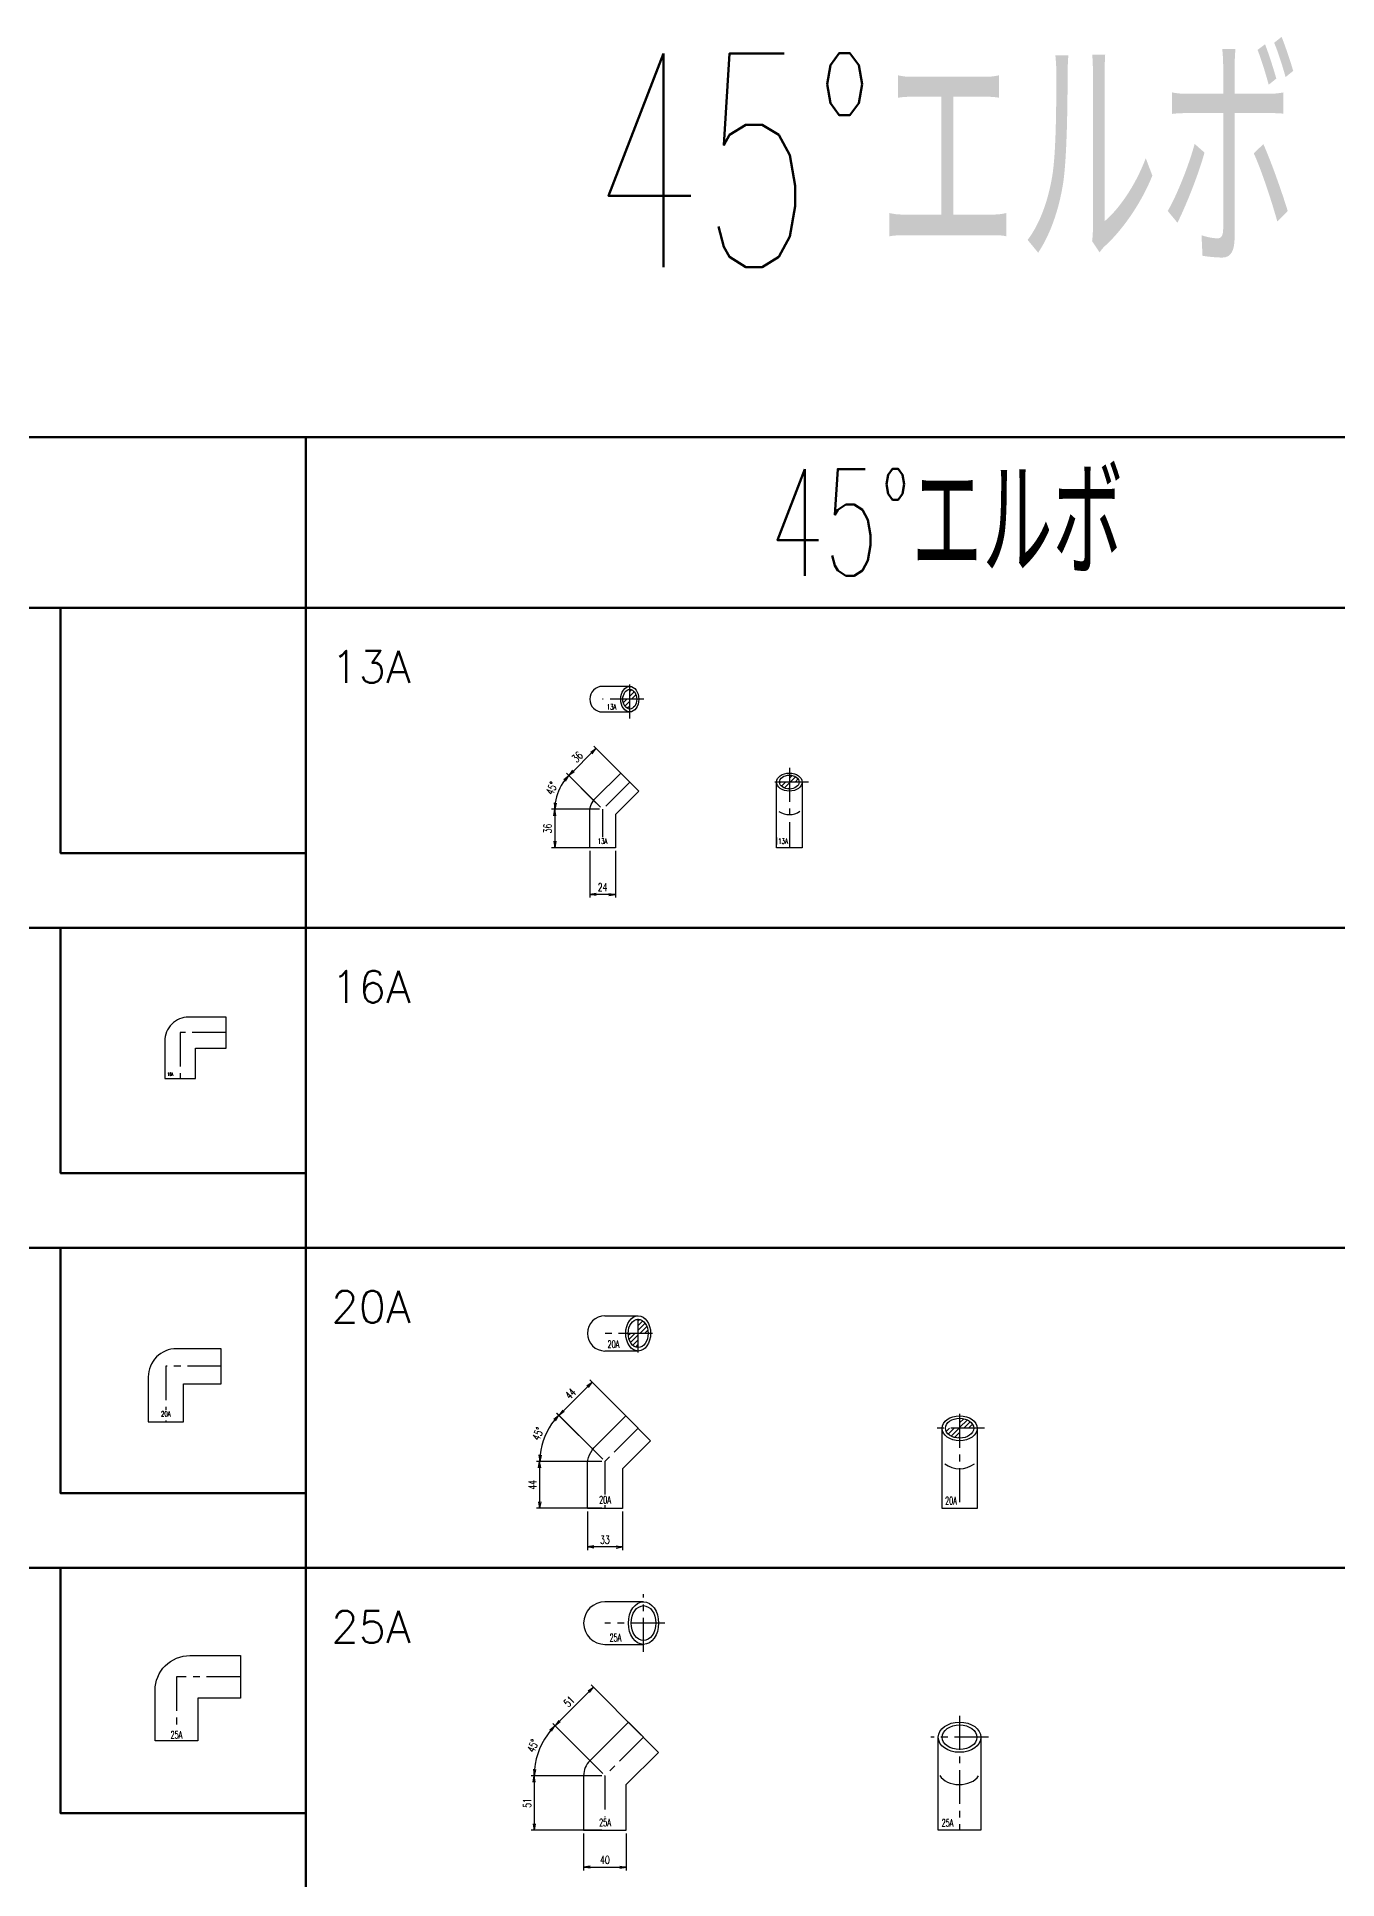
# Model space of a CAD drawing. Header units: millimetres. Extents: x 1711 to 90196, y -23291 to 8516.
# Drawn here: x 18033 to 19252, y 256 to 1983 of the extents above; entities that cross this region are included whole.
import ezdxf

# ---------------------------------------------------------------- set-up
doc = ezdxf.new("R2010")
doc.units = ezdxf.units.MM
doc.header["$PDMODE"] = 35
doc.linetypes.add('CENTER', pattern=[50.8, 31.75, -6.35, 6.35, -6.35])
doc.layers.add('line', color=153, linetype='Continuous', lineweight=50)
for name, color, linetype in [('TEXT', 7, 'Continuous'), ('寸法', 2, 'Continuous'), ('配管-CVP', 4, 'Continuous'), ('＃配管（PVC)', 21, 'Continuous')]:
    doc.layers.add(name, color=color, linetype=linetype)
doc.styles.add('kpk', font='romans.shx', dxfattribs={"width": 0.7, "bigfont": 'extfont2.shx'})
doc.styles.get("Standard").update_dxf_attribs({"font": 'romans.shx', "bigfont": 'extfont.shx'})
doc.dimstyles.new('KPK-3', dxfattribs={"dimscale": 3, "dimtxt": 2.5, "dimasz": 2, "dimexe": 1, "dimexo": 1, "dimgap": 1, "dimtad": 3, "dimdec": 1, "dimdsep": 46, "dimtxsty": 'kpk', "dimblk": 'OPEN', "dimcen": 2.5, "dimclrd": 2, "dimclre": 2, "dimclrt": 4, "dimadec": 1, "dimazin": 2, "dimtfac": 1, "dimtdec": 1, "dimtmove": 0, "dimatfit": 2, "dimldrblk": 'OPEN', "dimfxl": 0, "dimlwd": -1, "dimlwe": -1, "dimarcsym": 0})

# ---------------------------------------------------------------- blocks, each defined once
blk = doc.blocks.new('_Open')
at = {"color": 0, "linetype": 'ByBlock', "lineweight": -2}
for p, q in [((-1, 0.17), (0, 0)), ((-1, -0.17), (0, 0)), ((0, 0), (-1, 0))]:
    blk.add_line(p, q, dxfattribs=at)
blk = doc.blocks.new('*D2612')
at = {"layer": 'Defpoints', "color": 0, "transparency": 16777216}
for p in [(18531.8, 1290.2), (18588.8, 1284.1), (18563.4, 1258.6)]:
    blk.add_point(p, dxfattribs=at)
at = {"layer": '寸法', "color": 2, "transparency": 16777216}
for p, q in [((18586.7, 1286.2), (18555.1, 1317.8)), ((18553, 1311.5), (18536, 1294.5)), ((18561.3, 1260.7), (18529.6, 1292.4))]:
    blk.add_line(p, q, dxfattribs=at)
at = {"layer": '寸法', "color": 2, "transparency": 16777216, "xscale": 6, "yscale": 6, "zscale": 6}
for p, rotation in [((18557.2, 1315.7), 45), ((18531.8, 1290.2), 225)]:
    blk.add_blockref('_Open', p, dxfattribs=dict(at, rotation=rotation))
at = {"layer": '寸法', "color": 4, "transparency": 16777216, "insert": (18539.7, 1307.7), "char_height": 7.5, "attachment_point": 5, "rotation": 45, "style": 'kpk', "bg_fill": 3, "box_fill_scale": 1.1, "bg_fill_color": 256, "bg_fill_true_color": 13158600, "bg_fill_transparency": 0}
blk.add_mtext('36', dxfattribs=at)
blk = doc.blocks.new('*D2613')
at = {"layer": 'Defpoints', "color": 0, "transparency": 16777216}
for p in [(18563.4, 1258.6), (18518.6, 1222.6), (18563.4, 1222.6)]:
    blk.add_point(p, dxfattribs=at)
at = {"layer": '寸法', "color": 2, "transparency": 16777216}
for p, q in [((18560.4, 1258.6), (18515.6, 1258.6)), ((18518.6, 1252.6), (18518.6, 1228.6)), ((18560.4, 1222.6), (18515.6, 1222.6))]:
    blk.add_line(p, q, dxfattribs=at)
at = {"layer": '寸法', "color": 2, "transparency": 16777216, "xscale": 6, "yscale": 6, "zscale": 6}
for p, rotation in [((18518.6, 1258.6), 90), ((18518.6, 1222.6), 270)]:
    blk.add_blockref('_Open', p, dxfattribs=dict(at, rotation=rotation))
at = {"layer": '寸法', "color": 4, "transparency": 16777216, "insert": (18511.8, 1240.6), "char_height": 7.5, "attachment_point": 5, "rotation": 90, "style": 'kpk', "bg_fill": 3, "box_fill_scale": 1.1, "bg_fill_color": 256, "bg_fill_true_color": 13158600, "bg_fill_transparency": 0}
blk.add_mtext('36', dxfattribs=at)
blk = doc.blocks.new('*D2614')
at = {"layer": 'Defpoints', "color": 0, "transparency": 16777216}
for p in [(18559.3, 1262.7), (18559.7, 1258.6), (18563.4, 1258.6)]:
    blk.add_point(p, dxfattribs=at)
at = {"layer": '寸法', "color": 2, "transparency": 16777216}
for p, q in [((18557.2, 1264.8), (18529.6, 1292.4)), ((18556.7, 1258.6), (18515.6, 1258.6))]:
    blk.add_line(p, q, dxfattribs=at)
blk.add_arc((18563.4, 1258.6), 44.8, 142.6803, 172.3197, dxfattribs=at)
at = {"layer": '寸法', "color": 2, "transparency": 16777216, "xscale": 6, "yscale": 6, "zscale": 6}
for p, rotation in [((18531.7, 1290.3), 48.84016225363617), ((18518.6, 1258.6), 266.1598377463463)]:
    blk.add_blockref('_Open', p, dxfattribs=dict(at, rotation=rotation))
at = {"layer": '寸法', "color": 4, "transparency": 16777216, "insert": (18515.8, 1278.4), "char_height": 7.5, "attachment_point": 5, "rotation": 67.5, "style": 'kpk', "bg_fill": 3, "box_fill_scale": 1.1, "bg_fill_color": 256, "bg_fill_true_color": 13158600, "bg_fill_transparency": 0}
blk.add_mtext('45°', dxfattribs=at)
at = {"layer": 'Defpoints', "color": 0, "transparency": 16777216}
blk.add_point((18524.6, 1281), dxfattribs=at)
blk = doc.blocks.new('*D2615')
at = {"layer": 'Defpoints', "color": 0, "transparency": 16777216}
for p in [(18522.5, 690.5), (18596.8, 678.5), (18565.6, 647.4)]:
    blk.add_point(p, dxfattribs=at)
at = {"layer": '寸法', "color": 2, "transparency": 16777216}
for p, q in [((18549.4, 717.4), (18526.8, 694.7)), ((18594.6, 680.6), (18551.5, 723.7)), ((18563.5, 649.5), (18520.4, 692.6))]:
    blk.add_line(p, q, dxfattribs=at)
at = {"layer": '寸法', "color": 2, "transparency": 16777216, "xscale": 6, "yscale": 6, "zscale": 6}
for p, rotation in [((18553.6, 721.6), 45), ((18522.5, 690.5), 225)]:
    blk.add_blockref('_Open', p, dxfattribs=dict(at, rotation=rotation))
at = {"layer": '寸法', "color": 4, "transparency": 16777216, "insert": (18533.3, 710.8), "char_height": 7.5, "attachment_point": 5, "rotation": 45, "style": 'kpk', "bg_fill": 3, "box_fill_scale": 1.1, "bg_fill_color": 256, "bg_fill_true_color": 13158600, "bg_fill_transparency": 0}
blk.add_mtext('44', dxfattribs=at)
blk = doc.blocks.new('*D2616')
at = {"layer": 'Defpoints', "color": 0, "transparency": 16777216}
for p in [(18565.6, 647.4), (18504.4, 603.4), (18565.6, 603.4)]:
    blk.add_point(p, dxfattribs=at)
at = {"layer": '寸法', "color": 2, "transparency": 16777216}
for p, q in [((18562.6, 647.4), (18501.4, 647.4)), ((18504.4, 641.4), (18504.4, 609.4)), ((18562.6, 603.4), (18501.4, 603.4))]:
    blk.add_line(p, q, dxfattribs=at)
at = {"layer": '寸法', "color": 2, "transparency": 16777216, "xscale": 6, "yscale": 6, "zscale": 6}
for p, rotation in [((18504.4, 647.4), 90), ((18504.4, 603.4), 270)]:
    blk.add_blockref('_Open', p, dxfattribs=dict(at, rotation=rotation))
at = {"layer": '寸法', "color": 4, "transparency": 16777216, "insert": (18497.6, 625.4), "char_height": 7.5, "attachment_point": 5, "rotation": 90, "style": 'kpk', "bg_fill": 3, "box_fill_scale": 1.1, "bg_fill_color": 256, "bg_fill_true_color": 13158600, "bg_fill_transparency": 0}
blk.add_mtext('44', dxfattribs=at)
blk = doc.blocks.new('*D2617')
at = {"layer": 'Defpoints', "color": 0, "transparency": 16777216}
for p in [(18564.1, 647.4), (18564.7, 648.3), (18565.6, 647.4)]:
    blk.add_point(p, dxfattribs=at)
at = {"layer": '寸法', "color": 2, "transparency": 16777216}
for p, q in [((18562.6, 650.4), (18520.3, 692.7)), ((18561.1, 647.4), (18501.5, 647.4))]:
    blk.add_line(p, q, dxfattribs=at)
blk.add_arc((18565.6, 647.4), 61.1, 140.6274, 174.3726, dxfattribs=at)
at = {"layer": '寸法', "color": 2, "transparency": 16777216, "xscale": 6, "yscale": 6, "zscale": 6}
for p, rotation in [((18522.4, 690.6), 47.81368378493836), ((18504.5, 647.4), 267.1863162149975)]:
    blk.add_blockref('_Open', p, dxfattribs=dict(at, rotation=rotation))
at = {"layer": '寸法', "color": 4, "transparency": 16777216, "insert": (18502.9, 673.3), "char_height": 7.5, "attachment_point": 5, "rotation": 67.5, "style": 'kpk', "bg_fill": 3, "box_fill_scale": 1.1, "bg_fill_color": 256, "bg_fill_true_color": 13158600, "bg_fill_transparency": 0}
blk.add_mtext('45°', dxfattribs=at)
at = {"layer": 'Defpoints', "color": 0, "transparency": 16777216}
blk.add_point((18512.7, 677.9), dxfattribs=at)
blk = doc.blocks.new('*D2618')
at = {"layer": 'Defpoints', "color": 0, "transparency": 16777216}
for p in [(18518.8, 399.6), (18601.7, 388.8), (18565.6, 352.7)]:
    blk.add_point(p, dxfattribs=at)
at = {"layer": '寸法', "color": 2, "transparency": 16777216}
for p, q in [((18599.6, 390.9), (18552.7, 437.8)), ((18550.6, 431.4), (18523, 403.8)), ((18563.5, 354.8), (18516.6, 401.7))]:
    blk.add_line(p, q, dxfattribs=at)
at = {"layer": '寸法', "color": 2, "transparency": 16777216, "xscale": 6, "yscale": 6, "zscale": 6}
for p, rotation in [((18554.8, 435.7), 45), ((18518.8, 399.6), 225)]:
    blk.add_blockref('_Open', p, dxfattribs=dict(at, rotation=rotation))
at = {"layer": '寸法', "color": 4, "transparency": 16777216, "insert": (18532, 422.4), "char_height": 7.5, "attachment_point": 5, "rotation": 45, "style": 'kpk', "bg_fill": 3, "box_fill_scale": 1.1, "bg_fill_color": 256, "bg_fill_true_color": 13158600, "bg_fill_transparency": 0}
blk.add_mtext('51', dxfattribs=at)
blk = doc.blocks.new('*D2619')
at = {"layer": 'Defpoints', "color": 0, "transparency": 16777216}
for p in [(18565.6, 352.7), (18499.3, 301.7), (18565.6, 301.7)]:
    blk.add_point(p, dxfattribs=at)
at = {"layer": '寸法', "color": 2, "transparency": 16777216}
for p, q in [((18562.6, 352.7), (18496.3, 352.7)), ((18499.3, 346.7), (18499.3, 307.7)), ((18562.6, 301.7), (18496.3, 301.7))]:
    blk.add_line(p, q, dxfattribs=at)
at = {"layer": '寸法', "color": 2, "transparency": 16777216, "xscale": 6, "yscale": 6, "zscale": 6}
for p, rotation in [((18499.3, 352.7), 90), ((18499.3, 301.7), 270)]:
    blk.add_blockref('_Open', p, dxfattribs=dict(at, rotation=rotation))
at = {"layer": '寸法', "color": 4, "transparency": 16777216, "insert": (18492.6, 327.2), "char_height": 7.5, "attachment_point": 5, "rotation": 90, "style": 'kpk', "bg_fill": 3, "box_fill_scale": 1.1, "bg_fill_color": 256, "bg_fill_true_color": 13158600, "bg_fill_transparency": 0}
blk.add_mtext('51', dxfattribs=at)
blk = doc.blocks.new('*D2620')
at = {"layer": 'Defpoints', "color": 0, "transparency": 16777216}
for p in [(18563.6, 352.7), (18563.9, 354.4), (18565.6, 352.7)]:
    blk.add_point(p, dxfattribs=at)
at = {"layer": '寸法', "color": 2, "transparency": 16777216}
for p, q in [((18561.8, 356.6), (18516.6, 401.7)), ((18560.6, 352.7), (18496.3, 352.7))]:
    blk.add_line(p, q, dxfattribs=at)
blk.add_arc((18565.6, 352.7), 66.3, 140.185, 174.815, dxfattribs=at)
at = {"layer": '寸法', "color": 2, "transparency": 16777216, "xscale": 6, "yscale": 6, "zscale": 6}
for p, rotation in [((18518.7, 399.6), 47.59251692856347), ((18499.3, 352.7), 267.4074830713909)]:
    blk.add_blockref('_Open', p, dxfattribs=dict(at, rotation=rotation))
at = {"layer": '寸法', "color": 4, "transparency": 16777216, "insert": (18498.1, 380.7), "char_height": 7.5, "attachment_point": 5, "rotation": 67.5, "style": 'kpk', "bg_fill": 3, "box_fill_scale": 1.1, "bg_fill_color": 256, "bg_fill_true_color": 13158600, "bg_fill_transparency": 0}
blk.add_mtext('45°', dxfattribs=at)
at = {"layer": 'Defpoints', "color": 0, "transparency": 16777216}
blk.add_point((18508.2, 385.9), dxfattribs=at)
blk = doc.blocks.new('*D2768')
at = {"layer": 'Defpoints', "color": 0, "transparency": 16777216}
for p in [(18551.4, 1222.6), (18575.4, 1222.6)]:
    blk.add_point(p, dxfattribs=at)
at = {"layer": '寸法', "color": 2, "transparency": 16777216}
for p, q in [((18551.4, 1219.6), (18551.4, 1175.8)), ((18575.4, 1219.6), (18575.4, 1175.8)), ((18569.4, 1178.8), (18557.4, 1178.8))]:
    blk.add_line(p, q, dxfattribs=at)
at = {"layer": '寸法', "color": 2, "transparency": 16777216, "xscale": 6, "yscale": 6, "zscale": 6, "rotation": 180}
blk.add_blockref('_Open', (18551.4, 1178.8), dxfattribs=at)
at = {"layer": '寸法', "color": 2, "transparency": 16777216, "xscale": 6, "yscale": 6, "zscale": 6}
blk.add_blockref('_Open', (18575.4, 1178.8), dxfattribs=at)
at = {"layer": '寸法', "color": 4, "transparency": 16777216, "insert": (18563.4, 1185.5), "char_height": 7.5, "attachment_point": 5, "style": 'kpk', "bg_fill": 3, "box_fill_scale": 1.1, "bg_fill_color": 256, "bg_fill_true_color": 13158600, "bg_fill_transparency": 0}
blk.add_mtext('24', dxfattribs=at)
at = {"layer": 'Defpoints', "color": 0, "transparency": 16777216}
blk.add_point((18551.4, 1178.8), dxfattribs=at)
blk = doc.blocks.new('*D2769')
at = {"layer": 'Defpoints', "color": 0, "transparency": 16777216}
for p in [(18549.1, 603.4), (18582.1, 603.4), (18549.1, 567.2)]:
    blk.add_point(p, dxfattribs=at)
at = {"layer": '寸法', "color": 2, "transparency": 16777216}
for p, q in [((18549.1, 600.4), (18549.1, 564.2)), ((18582.1, 600.4), (18582.1, 564.2)), ((18576.1, 567.2), (18555.1, 567.2))]:
    blk.add_line(p, q, dxfattribs=at)
at = {"layer": '寸法', "color": 2, "transparency": 16777216, "xscale": 6, "yscale": 6, "zscale": 6, "rotation": 180}
blk.add_blockref('_Open', (18549.1, 567.2), dxfattribs=at)
at = {"layer": '寸法', "color": 2, "transparency": 16777216, "xscale": 6, "yscale": 6, "zscale": 6}
blk.add_blockref('_Open', (18582.1, 567.2), dxfattribs=at)
at = {"layer": '寸法', "color": 4, "transparency": 16777216, "insert": (18565.6, 573.9), "char_height": 7.5, "attachment_point": 5, "style": 'kpk', "bg_fill": 3, "box_fill_scale": 1.1, "bg_fill_color": 256, "bg_fill_true_color": 13158600, "bg_fill_transparency": 0}
blk.add_mtext('33', dxfattribs=at)
blk = doc.blocks.new('*D2770')
at = {"layer": 'Defpoints', "color": 0, "transparency": 16777216}
for p in [(18545.6, 301.7), (18585.6, 301.7), (18585.6, 267)]:
    blk.add_point(p, dxfattribs=at)
at = {"layer": '寸法', "color": 2, "transparency": 16777216}
for p, q in [((18545.6, 298.7), (18545.6, 264)), ((18585.6, 298.7), (18585.6, 264)), ((18551.6, 267), (18579.6, 267))]:
    blk.add_line(p, q, dxfattribs=at)
at = {"layer": '寸法', "color": 2, "transparency": 16777216, "xscale": 6, "yscale": 6, "zscale": 6, "rotation": 180}
blk.add_blockref('_Open', (18545.6, 267), dxfattribs=at)
at = {"layer": '寸法', "color": 2, "transparency": 16777216, "xscale": 6, "yscale": 6, "zscale": 6}
blk.add_blockref('_Open', (18585.6, 267), dxfattribs=at)
at = {"layer": '寸法', "color": 4, "transparency": 16777216, "insert": (18565.6, 273.8), "char_height": 7.5, "attachment_point": 5, "style": 'kpk', "bg_fill": 3, "box_fill_scale": 1.1, "bg_fill_color": 256, "bg_fill_true_color": 13158600, "bg_fill_transparency": 0}
blk.add_mtext('40', dxfattribs=at)
blk = doc.blocks.new('16A-90EL-1')
at = {"layer": '＃配管（PVC)', "color": 0, "linetype": 'ByBlock'}
blk.add_lwpolyline([(14.5, -43), (14.5, -14.5), (43, -14.5), (43, 14.5), (8, 14.5, 0.414214), (-14.5, -8), (-14.5, -43)], format="xyb", close=True, dxfattribs=at)
at = {"layer": '＃配管（PVC)', "color": 2, "linetype": 'CENTER'}
blk.add_lwpolyline([(43, 0), (0, 0), (0, -43)], dxfattribs=at)
at = {"layer": 'Defpoints', "color": 6, "linetype": 'ByBlock', "ltscale": 0.5, "insert": (-9.3, -39), "char_height": 3, "attachment_point": 5, "style": 'kpk', "bg_fill": 3, "box_fill_scale": 1.2, "bg_fill_color": 256, "bg_fill_transparency": 0}
blk.add_mtext('{\\W0.6;16A}', dxfattribs=at)
blk = doc.blocks.new('*U439')
at = {"color": 0, "linetype": 'ByBlock'}
blk.add_blockref('16A-90EL-1', (0, 0), dxfattribs=at)
blk = doc.blocks.new('20A-90EL-1')
at = {"color": 0, "linetype": 'ByBlock'}
blk.add_lwpolyline([(16.5, -52), (16.5, -16.5), (52, -16.5), (52, 16.5), (10, 16.5, 0.414214), (-16.5, -10), (-16.5, -52)], format="xyb", close=True, dxfattribs=at)
at = {"color": 2, "linetype": 'CENTER'}
blk.add_lwpolyline([(52, 0), (0, 0), (0, -52)], dxfattribs=at)
at = {"layer": 'Defpoints', "color": 6, "linetype": 'ByBlock', "insert": (0, -44.6), "char_height": 5, "attachment_point": 5, "style": 'kpk', "bg_fill": 3, "box_fill_scale": 1.2, "bg_fill_color": 256, "bg_fill_transparency": 0}
blk.add_mtext('{\\W0.6;20A}', dxfattribs=at)
blk = doc.blocks.new('*U440')
at = {"color": 0, "linetype": 'ByBlock'}
blk.add_blockref('20A-90EL-1', (0, 0), dxfattribs=at)
blk = doc.blocks.new('25A-L-正')
at = {"layer": '＃配管（PVC)', "color": 0, "linetype": 'ByBlock'}
blk.add_lwpolyline([(-20, -12.5, -0.414214), (12.5, 20), (60, 20), (60, -20), (20, -20), (20, -60), (-20, -60)], format="xyb", close=True, dxfattribs=at)
at = {"layer": '＃配管（PVC)', "color": 2, "linetype": 'CENTER'}
blk.add_lwpolyline([(60, 0), (0, 0), (0, -60)], dxfattribs=at)
at = {"layer": 'Defpoints', "color": 6, "linetype": 'ByBlock', "insert": (0, -54.2), "char_height": 7, "attachment_point": 5, "style": 'kpk', "bg_fill": 3, "box_fill_scale": 1.2, "bg_fill_color": 256, "bg_fill_transparency": 0}
blk.add_mtext('{\\W0.6;25A}', dxfattribs=at)
blk = doc.blocks.new('*U441')
at = {"color": 0, "linetype": 'ByBlock'}
blk.add_blockref('25A-L-正', (0, 0), dxfattribs=at)
blk = doc.blocks.new('A$C6ECD6A4A')
at = {"layer": '＃配管（PVC)'}
h = blk.add_hatch(dxfattribs=at)
h.set_pattern_fill('ANSI31', color=252)
h.set_pattern_definition([(45, (-18563.3753, -1361.826), (-2.24506403, 2.24506403), [])])
edge = h.paths.add_edge_path()
edge.add_line((25.5, 0), (19, 0))
edge.add_ellipse((25.5, 0), major_axis=(0, 9.2), ratio=0.707107, start_angle=90, end_angle=180)
edge.add_line((25.5, -9.2), (25.5, 0))
edge = h.paths.add_edge_path()
edge.add_ellipse((25.5, 0), major_axis=(0, 9.2), ratio=0.707107, start_angle=270, end_angle=360)
edge.add_line((25.5, 9.2), (25.5, 0))
edge.add_line((25.5, 0), (32, 0))
at = {"layer": '＃配管（PVC)', "color": 2, "linetype": 'CENTER'}
for p, q in [((25.5, -18), (25.5, 18)), ((38.8, 0), (0, 0))]:
    blk.add_line(p, q, dxfattribs=at)
at = {"layer": '＃配管（PVC)', "color": 0, "linetype": 'ByBlock'}
blk.add_lwpolyline([(25.5, 12), (0, 12, 1), (0, -12), (25.5, -12)], format="xyb", dxfattribs=at)
for major_axis in [(0, 12), (0, 9.2)]:
    blk.add_ellipse((25.5, 0), major_axis=major_axis, ratio=0.707107, dxfattribs=at)
at = {"layer": 'Defpoints', "color": 6, "linetype": 'ByBlock', "insert": (8.5, -7.3), "char_height": 5, "attachment_point": 5, "style": 'kpk', "bg_fill": 3, "box_fill_scale": 1.2, "bg_fill_color": 256, "bg_fill_transparency": 0}
blk.add_mtext('{\\W0.6;13A}', dxfattribs=at)
blk = doc.blocks.new('A$C552174DA')
at = {"layer": '＃配管（PVC)', "color": 2, "linetype": 'CENTER'}
blk.add_lwpolyline([(25.5, 61.5), (0, 36), (0, 0)], dxfattribs=at)
at = {"layer": 'Defpoints', "color": 6, "linetype": 'ByBlock', "insert": (0, 6.1), "char_height": 5, "attachment_point": 5, "style": 'kpk', "bg_fill": 3, "box_fill_scale": 1.2, "bg_fill_color": 256, "bg_fill_transparency": 0}
blk.add_mtext('{\\W0.6;13A}', dxfattribs=at)
at = {"layer": '＃配管（PVC)', "color": 0, "linetype": 'ByBlock'}
blk.add_lwpolyline([(-12, 33.3, -0.198912), (-6.6, 46.4), (17, 69.9), (33.9, 53), (12, 31), (12, 0), (-12, 0)], format="xyb", close=True, dxfattribs=at)
blk = doc.blocks.new('A$C0EAF0263')
at = {"layer": '＃配管（PVC)'}
h = blk.add_hatch(dxfattribs=at)
h.set_pattern_fill('ANSI31', color=252)
h.set_pattern_definition([(45, (-18898.0417, -1262.826), (-2.24506403, 2.24506403), [])])
edge = h.paths.add_edge_path()
edge.add_line((0, 61.5), (-9.2, 61.5))
edge.add_ellipse((0, 61.5), major_axis=(-9.2, 0), ratio=0.707107, start_angle=0, end_angle=90)
edge.add_line((0, 55), (0, 61.5))
edge = h.paths.add_edge_path()
edge.add_ellipse((0, 61.5), major_axis=(-9.2, 0), ratio=0.707107, start_angle=180, end_angle=270)
edge.add_line((0, 68), (0, 61.5))
edge.add_line((0, 61.5), (9.2, 61.5))
at = {"layer": '＃配管（PVC)', "color": 2, "linetype": 'CENTER'}
for p, q in [((0, 74.8), (0, 0)), ((18, 61.5), (-18, 61.5))]:
    blk.add_line(p, q, dxfattribs=at)
at = {"layer": '＃配管（PVC)', "color": 0, "linetype": 'ByBlock'}
blk.add_arc((0, 48), 17, 234.9617, 305.7249, dxfattribs=at)
for major_axis in [(-12, 0), (-9.2, 0)]:
    blk.add_ellipse((0, 61.5), major_axis=major_axis, ratio=0.707107, dxfattribs=at)
at = {"layer": 'Defpoints', "color": 6, "linetype": 'ByBlock', "insert": (-5.9, 6.2), "char_height": 5, "attachment_point": 5, "style": 'kpk', "bg_fill": 3, "box_fill_scale": 1.2, "bg_fill_color": 256, "bg_fill_transparency": 0}
blk.add_mtext('{\\W0.6;13A}', dxfattribs=at)
at = {"layer": '＃配管（PVC)', "color": 0, "linetype": 'ByBlock'}
blk.add_lwpolyline([(12, 61.5), (12, 0), (-12, 0), (-12, 61.5)], dxfattribs=at)
blk = doc.blocks.new('A$C194410CF')
at = {"layer": '＃配管（PVC)'}
h = blk.add_hatch(dxfattribs=at)
h.set_pattern_fill('ANSI31', color=252)
h.set_pattern_definition([(45, (-18565.648, -767.341), (-2.24506403, 2.24506403), [])])
edge = h.paths.add_edge_path()
edge.add_line((31.1, 0), (21.8, 0))
edge.add_ellipse((31.1, 0), major_axis=(0, -13.2), ratio=0.707107, start_angle=270, end_angle=360)
edge.add_line((31.1, -13.2), (31.1, 0))
edge = h.paths.add_edge_path()
edge.add_ellipse((31.1, 0), major_axis=(0, -13.2), ratio=0.707107, start_angle=90, end_angle=180)
edge.add_line((31.1, 13.2), (31.1, 0))
edge.add_line((31.1, 0), (40.5, 0))
at = {"layer": '＃配管（PVC)', "color": 2, "linetype": 'CENTER'}
for p, q in [((31.1, -18), (31.1, 18)), ((44.5, 0), (0, 0))]:
    blk.add_line(p, q, dxfattribs=at)
at = {"layer": '＃配管（PVC)', "color": 0, "linetype": 'ByBlock'}
for p, q in [((0, 16.5), (31.1, 16.5)), ((31.1, -16.5), (0, -16.5))]:
    blk.add_line(p, q, dxfattribs=at)
blk.add_arc((0, 0), 16.5, 90, 270, dxfattribs=at)
for major_axis in [(0, -16.5), (0, -13.2)]:
    blk.add_ellipse((31.1, 0), major_axis=major_axis, ratio=0.707107, dxfattribs=at)
at = {"layer": 'Defpoints', "color": 6, "linetype": 'ByBlock', "insert": (7.9, -10.1), "char_height": 7, "attachment_point": 5, "style": 'kpk', "bg_fill": 3, "box_fill_scale": 1.2, "bg_fill_color": 256, "bg_fill_transparency": 0}
blk.add_mtext('{\\W0.6;20A}', dxfattribs=at)
blk = doc.blocks.new('A$C05943FB3')
at = {"layer": '＃配管（PVC)', "color": 0, "linetype": 'ByBlock'}
blk.add_lwpolyline([(-16.5, 39.9, -0.198912), (-8.7, 58.6), (19.4, 86.8), (42.8, 63.4), (16.5, 37.2), (16.5, 0), (-16.5, 0)], format="xyb", close=True, dxfattribs=at)
at = {"layer": '＃配管（PVC)', "color": 2, "linetype": 'CENTER'}
blk.add_lwpolyline([(31.1, 75.1), (0, 44), (0, 0)], dxfattribs=at)
at = {"layer": 'Defpoints', "color": 6, "linetype": 'ByBlock', "insert": (0, 8), "char_height": 7, "attachment_point": 5, "style": 'kpk', "bg_fill": 3, "box_fill_scale": 1.2, "bg_fill_color": 256, "bg_fill_transparency": 0}
blk.add_mtext('{\\W0.6;20A}', dxfattribs=at)
blk = doc.blocks.new('A$C65685401')
at = {"layer": '＃配管（PVC)'}
h = blk.add_hatch(dxfattribs=at)
h.set_pattern_fill('ANSI31', color=252)
h.set_pattern_definition([(45, (-18898.0417, -603.364), (-2.24506403, 2.24506403), [])])
edge = h.paths.add_edge_path()
edge.add_line((0, 75.1), (-13.2, 75.1))
edge.add_ellipse((0, 75.1), major_axis=(-13.2, 0), ratio=0.707107, start_angle=0, end_angle=90)
edge.add_line((0, 65.8), (0, 75.1))
edge = h.paths.add_edge_path()
edge.add_ellipse((0, 75.1), major_axis=(-13.2, 0), ratio=0.707107, start_angle=180, end_angle=270)
edge.add_line((0, 84.5), (0, 75.1))
edge.add_line((0, 75.1), (13.2, 75.1))
at = {"color": 0, "linetype": 'ByBlock'}
blk.add_line((16.5, 0), (-16.5, 0), dxfattribs=at)
at = {"layer": '＃配管（PVC)', "color": 2, "linetype": 'CENTER'}
for p, q in [((0, 88.5), (0, 0)), ((23.4, 75.1), (-23.4, 75.1))]:
    blk.add_line(p, q, dxfattribs=at)
at = {"layer": '＃配管（PVC)', "color": 0, "linetype": 'ByBlock'}
for p, q in [((-16.5, 0), (-16.5, 75.1)), ((16.5, 75.1), (16.5, 0))]:
    blk.add_line(p, q, dxfattribs=at)
blk.add_arc((0, 60.5), 23.3, 233.4962, 306.5038, dxfattribs=at)
for major_axis in [(-16.5, 0), (-13.2, 0)]:
    blk.add_ellipse((0, 75.1), major_axis=major_axis, ratio=0.707107, dxfattribs=at)
at = {"layer": 'Defpoints', "color": 6, "linetype": 'ByBlock', "insert": (-8.1, 7.2), "char_height": 7, "attachment_point": 5, "style": 'kpk', "bg_fill": 3, "box_fill_scale": 1.2, "bg_fill_color": 256, "bg_fill_transparency": 0}
blk.add_mtext('{\\W0.6;20A}', dxfattribs=at)
blk = doc.blocks.new('A$C6B2862CE')
at = {"layer": '＃配管（PVC)', "color": 2, "linetype": 'CENTER'}
for p, q in [((36.1, -27), (36.1, 27)), ((56.1, 0), (0, 0))]:
    blk.add_line(p, q, dxfattribs=at)
at = {"layer": '＃配管（PVC)', "color": 0, "linetype": 'ByBlock'}
blk.add_lwpolyline([(36.1, 20), (0, 20, 1), (0, -20), (36.1, -20)], format="xyb", dxfattribs=at)
at = {"layer": 'Defpoints', "color": 6, "linetype": 'ByBlock', "insert": (9.8, -13.7), "char_height": 7, "attachment_point": 5, "style": 'kpk', "bg_fill": 3, "box_fill_scale": 1.2, "bg_fill_color": 256, "bg_fill_transparency": 0}
blk.add_mtext('{\\W0.6;25A}', dxfattribs=at)
at = {"layer": '＃配管（PVC)', "color": 0, "linetype": 'ByBlock'}
for major_axis, ratio in [((0, 20), 0.707139), ((0, 16.3), 0.707145)]:
    blk.add_ellipse((36.1, 0), major_axis=major_axis, ratio=ratio, dxfattribs=at)
blk = doc.blocks.new('A$C46C55AE9')
at = {"layer": '＃配管（PVC)', "color": 0, "linetype": 'ByBlock'}
blk.add_lwpolyline([(50.2, 72.9), (21.9, 101.2), (-14.1, 65.1, 0.198912), (-20, 51), (-20, 0), (20, 0), (20, 42.7)], format="xyb", close=True, dxfattribs=at)
at = {"layer": '＃配管（PVC)', "color": 2, "linetype": 'CENTER'}
blk.add_lwpolyline([(36.1, 87.1), (0, 51), (0, 0)], dxfattribs=at)
at = {"layer": 'Defpoints', "color": 6, "linetype": 'ByBlock', "insert": (0, 7.2), "char_height": 7, "attachment_point": 5, "style": 'kpk', "bg_fill": 3, "box_fill_scale": 1.2, "bg_fill_color": 256, "bg_fill_transparency": 0}
blk.add_mtext('{\\W0.6;25A}', dxfattribs=at)
blk = doc.blocks.new('A$C23727056')
at = {"layer": '＃配管（PVC)', "color": 2, "linetype": 'CENTER'}
for p, q in [((0, 107.1), (0, 0)), ((27, 87.1), (-27, 87.1))]:
    blk.add_line(p, q, dxfattribs=at)
at = {"layer": '＃配管（PVC)', "color": 0, "linetype": 'ByBlock'}
blk.add_lwpolyline([(20, 87.1), (20, 0), (-20, 0), (-20, 87.1)], dxfattribs=at)
for major_axis, ratio in [((-20, 0), 0.707139), ((-16.3, 0), 0.707145)]:
    blk.add_ellipse((0, 87.1), major_axis=major_axis, ratio=ratio, dxfattribs=at)
blk.add_ellipse((-0.2, 56.9), major_axis=(-20, 0), ratio=0.707139, start_param=6.695807, end_param=8.981256, dxfattribs=at)
at = {"layer": 'Defpoints', "color": 6, "linetype": 'ByBlock', "insert": (-11.3, 6.9), "char_height": 7, "attachment_point": 5, "style": 'kpk', "bg_fill": 3, "box_fill_scale": 1.2, "bg_fill_color": 256, "bg_fill_transparency": 0}
blk.add_mtext('{\\W0.6;25A}', dxfattribs=at)
blk = doc.blocks.new('A$C84a07606')
at = {"layer": 'line'}
for p, q in [((60, 0), (1260, 0)), ((1260, 0), (2460, 0)), ((1260, 0), (1260, -7760))]:
    blk.add_line(p, q, dxfattribs=at)
for points in [[(60, -160), (1260, -160), (2460, -160), (4120, -160)], [(4120, -460), (2460, -460), (1260, -460), (60, -460), (0, -460)], [(4120, -760), (2460, -760), (1260, -760), (60, -760), (0, -760)], [(4120, -1060), (2460, -1060), (1260, -1060), (60, -1060), (0, -1060)]]:
    blk.add_lwpolyline(points, dxfattribs=at)
for points in [[(1260, -160), (1030, -160), (1030, -390), (1260, -390)], [(1260, -460), (1030, -460), (1030, -690), (1260, -690)], [(1260, -760), (1030, -760), (1030, -990), (1260, -990)], [(1260, -1060), (1030, -1060), (1030, -1290), (1260, -1290)]]:
    blk.add_lwpolyline(points, close=True, dxfattribs=at)
for s, insert, char_height, attachment_point in [('{\\W0.6;45°エルボ}', (1860, -80), 100, 5), ('13A', (1283.6, -215.3), 30, 4), ('16A', (1283.6, -515.3), 30, 4), ('20A', (1283.6, -815.3), 30, 4), ('25A', (1283.6, -1115.3), 30, 4)]:
    blk.add_mtext(s, dxfattribs=dict(at, insert=insert, char_height=char_height, attachment_point=attachment_point))

msp = doc.modelspace()

# ---------------------------------------------------------------- block references
at = {"layer": '配管-CVP'}
for name, p in [('A$C6ECD6A4A', (18563.3753, 1361.826)), ('A$C0EAF0263', (18738.4656, 1222.6278)), ('A$C194410CF', (18565.6479, 767.3411)), ('A$C65685401', (18898.0417, 603.3641)), ('A$C6B2862CE', (18565.6479, 495.8541)), ('A$C23727056', (18898.0417, 301.7256))]:
    msp.add_blockref(name, p, dxfattribs=at)
at = {"layer": '配管-CVP', "lineweight": -2}
for name, p in [('*U439', (18167.433, 1049.3345)), ('*U440', (18154.0224, 736.5017)), ('*U441', (18163.9695, 445.3166))]:
    msp.add_blockref(name, p, dxfattribs=at)

# ---------------------------------------------------------------- texts
at = {"layer": 'Defpoints', "color": 6, "linetype": 'ByBlock', "style": 'kpk', "width": 0.6}
msp.add_text('25A', height=7, dxfattribs=at).set_placement((18559.6479, 305.4277))
at = {"layer": 'TEXT', "color": 6, "insert": (18885.3602, 1866.9118), "char_height": 200, "attachment_point": 5}
msp.add_mtext('{\\W0.6;45°エルボ}', dxfattribs=at)

# ---------------------------------------------------------------- dimensions: what is measured, and where the dimension line sits
at = {"layer": '寸法'}
for p1, p2, distance, picture, middle in [((18588.8311, 1284.0837), (18563.3753, 1258.6278), -44.7099, '*D2612', (18539.7155, 1307.7434)), ((18596.7606, 678.4768), (18565.6479, 647.3641), -60.984, '*D2615', (18533.309, 710.8156)), ((18601.7103, 388.788), (18565.6479, 352.7256), -66.2949, '*D2618', (18532.0286, 422.4073))]:
    dim = msp.add_aligned_dim(p1=p1, p2=p2, distance=distance, dimstyle='KPK-3', dxfattribs=at)
    dim.commit()
    dim.dimension.update_dxf_attribs({"geometry": picture, "text_midpoint": middle})

# ---------------------------------------------------------------- next in the draw order: dimensions: what is measured, and where the dimension line sits
for base, p1, p2, picture, middle in [((18518.5813, 1222.6278), (18563.3753, 1258.6278), (18563.3753, 1222.6278), '*D2613', (18511.8313, 1240.6278)), ((18504.3781, 603.3641), (18565.6479, 647.3641), (18565.6479, 603.3641), '*D2616', (18497.6281, 625.3641)), ((18499.3239, 301.7256), (18565.6479, 352.7256), (18565.6479, 301.7256), '*D2619', (18492.5739, 327.2256))]:
    dim = msp.add_linear_dim(base=base, p1=p1, p2=p2, angle=90, dimstyle='KPK-3', dxfattribs=at)
    dim.commit()
    dim.dimension.update_dxf_attribs({"geometry": picture, "text_midpoint": middle})

# ---------------------------------------------------------------- next in the draw order: dimensions: what is measured, and where the dimension line sits
dim = msp.add_angular_dim_3p(base=(18524.5826, 1281.0248), center=(18563.3753, 1258.6278), p1=(18559.329, 1262.6741), p2=(18559.7218, 1258.6278), dimstyle='KPK-3', dxfattribs=at)
dim.commit()
dim.dimension.update_dxf_attribs({"geometry": '*D2614', "text_midpoint": (18521.9911, 1275.7697), "dimtype": 165})
for base, p1, p2, picture, middle in [((18551.3753, 1178.7608), (18575.3753, 1222.6278), (18551.3753, 1222.6278), '*D2768', (18563.3753, 1185.5108)), ((18549.1479, 567.1778), (18582.1479, 603.3641), (18549.1479, 603.3641), '*D2769', (18565.6479, 573.9278)), ((18585.6479, 267.0273), (18545.6479, 301.7256), (18585.6479, 301.7256), '*D2770', (18565.6479, 273.7773))]:
    dim = msp.add_linear_dim(base=base, p1=p1, p2=p2, dimstyle='KPK-3', dxfattribs=at)
    dim.commit()
    dim.dimension.update_dxf_attribs({"geometry": picture, "text_midpoint": middle})
for base, center, p1, p2, picture, middle in [((18512.7213, 677.9212), (18565.6479, 647.3641), (18564.7313, 648.2806), (18564.1009, 647.3641), '*D2617', (18502.9494, 673.3346)), ((18508.2096, 385.8876), (18565.6479, 352.7256), (18563.9382, 354.4352), (18563.639, 352.7256), '*D2620', (18498.1363, 380.6898))]:
    dim = msp.add_angular_dim_3p(base=base, center=center, p1=p1, p2=p2, dimstyle='KPK-3', dxfattribs=at)
    dim.commit()
    dim.dimension.update_dxf_attribs({"geometry": picture, "text_midpoint": middle})

# ---------------------------------------------------------------- next in the draw order: block references
at = {"layer": '配管-CVP'}
for name, p in [('A$C552174DA', (18563.3753, 1222.6278)), ('A$C05943FB3', (18565.6479, 603.3641)), ('A$C46C55AE9', (18565.6479, 301.7256))]:
    msp.add_blockref(name, p, dxfattribs=at)

# ---------------------------------------------------------------- next in the draw order: block references
at = {"layer": 'line', "linetype": 'ByBlock'}
msp.add_blockref('A$C84a07606', (17025.3602, 1607.5677), dxfattribs=at)

doc.saveas('drawing.dxf')
